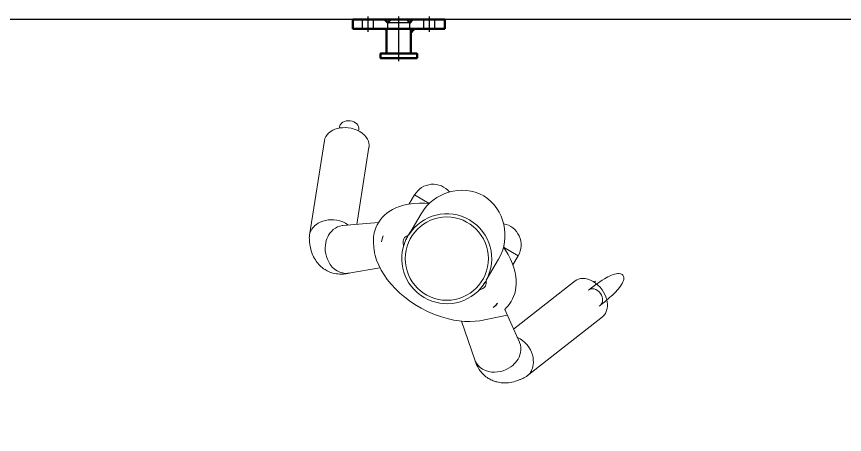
# Model space of a CAD drawing. Header units: millimetres. Extents: x -283029 to -254660, y -24907 to 10674.
# Drawn here: x -278883.3 to -278817.2, y -17846.8 to -17813.5 of the extents above; entities that cross this region are included whole.
import ezdxf

# ---------------------------------------------------------------- set-up
doc = ezdxf.new("R2010")
doc.units = ezdxf.units.MM
doc.header["$LTSCALE"] = 100
for name, pattern in [('AUSGEZOGEN', [1, 1, 0]), ('MITTE2', [28.575, 19.05, -3.175, 3.175, -3.175]), ('VERDECKT-LANG', [7.5, 5, -2.5])]:
    doc.linetypes.add(name, pattern=pattern)
doc.layers.add('Linie050', color=4, linetype='Continuous', lineweight=50)
doc.layers.add('Mitt-Linie', color=1, linetype='MITTE2', lineweight=25)
doc.layers.add('NORMAL', color=7, linetype='AUSGEZOGEN')
doc.layers.add('VERDECKT', color=2, linetype='VERDECKT-LANG')

# ---------------------------------------------------------------- blocks, each defined once
blk = doc.blocks.new('HUMAN')
at = {"color": 6, "linetype": 'Continuous', "lineweight": 0}
for p, q in [((49349.911, -19666.914), (49342.565, -19669.009)), ((49342.495, -19669.884), (49342.4, -19669.911)), ((49349.471, -19669.646), (49349.578, -19672.496)), ((49349.489, -19669.377), (49349.488, -19669.379)), ((49353.127, -19672.949), (49353.296, -19669.667)), ((49343.516, -19672.48), (49349.513, -19670.769)), ((49342.013, -19671.84), (49342.131, -19671.806)), ((49350.069, -19675.217), (49348.513, -19676.406)), ((49350.418, -19674.95), (49350.222, -19675.1)), ((49350.418, -19674.95), (49350.427, -19674.962)), ((49346.959, -19676.064), (49347.63, -19675.55)), ((49346.959, -19676.064), (49347.783, -19677.142)), ((49359.996, -19679.886), (49357.536, -19679.349)), ((49354.413, -19680.908), (49352.858, -19682.095)), ((49354.763, -19680.64), (49354.57, -19680.788)), ((49354.754, -19680.628), (49354.763, -19680.64)), ((49351.955, -19682.605), (49352.779, -19683.684)), ((49356.288, -19682.729), (49359.009, -19683.582)), ((49353.45, -19683.172), (49352.779, -19683.684)), ((49357.937, -19683.246), (49354.709, -19688.581)), ((49357.807, -19690.412), (49361.762, -19683.877)), ((49354.994, -19690.095), (49354.931, -19690.2)), ((49356.271, -19690.966), (49356.323, -19690.881))]:
    blk.add_line(p, q, dxfattribs=at)
for points in [[(49353.294, -19669.72), (49353.298, -19669.689), (49353.308, -19669.581), (49353.313, -19669.499), (49353.316, -19669.429), (49353.316, -19669.355), (49353.312, -19669.208), (49353.301, -19669.075), (49353.286, -19668.952), (49353.266, -19668.835), (49353.244, -19668.737), (49353.218, -19668.638), (49353.187, -19668.539), (49353.162, -19668.466), (49353.134, -19668.397), (49353.096, -19668.308), (49353.043, -19668.201), (49352.985, -19668.096), (49352.929, -19668.007), (49352.882, -19667.938), (49352.835, -19667.873), (49352.783, -19667.807), (49352.717, -19667.73), (49352.639, -19667.647), (49352.568, -19667.578), (49352.511, -19667.526), (49352.457, -19667.48), (49352.395, -19667.43), (49352.32, -19667.374), (49352.233, -19667.313), (49352.133, -19667.251), (49352.032, -19667.193), (49351.946, -19667.148), (49351.851, -19667.103), (49351.751, -19667.06), (49351.639, -19667.018), (49351.51, -19666.977), (49351.374, -19666.94), (49351.232, -19666.91), (49351.085, -19666.886), (49350.93, -19666.869), (49350.769, -19666.859), (49350.689, -19666.856), (49350.619, -19666.855), (49350.562, -19666.854), (49350.514, -19666.855), (49350.468, -19666.856), (49350.402, -19666.857), (49350.318, -19666.861), (49350.22, -19666.867), (49350.116, -19666.875)], [(49349.289, -19667.333), (49349.207, -19667.442), (49349.126, -19667.572), (49349.051, -19667.723), (49348.985, -19667.899), (49348.931, -19668.098), (49348.896, -19668.322), (49348.884, -19668.532), (49348.893, -19668.754), (49348.926, -19668.986), (49348.984, -19669.22), (49349.069, -19669.452), (49349.18, -19669.672), (49349.315, -19669.874), (49349.471, -19670.052), (49349.487, -19670.066)], [(49349.474, -19669.646), (49349.47, -19669.608), (49349.485, -19669.404), (49349.528, -19669.212), (49349.596, -19669.034), (49349.698, -19668.849), (49349.818, -19668.688), (49349.95, -19668.551), (49350.087, -19668.435), (49350.226, -19668.339), (49350.362, -19668.261)], [(49350.362, -19668.261), (49350.507, -19668.193), (49350.671, -19668.131), (49350.856, -19668.078), (49351.063, -19668.04), (49351.291, -19668.019), (49351.538, -19668.023), (49351.76, -19668.048), (49351.989, -19668.099), (49352.218, -19668.176), (49352.442, -19668.281), (49352.652, -19668.415), (49352.841, -19668.574), (49353.003, -19668.756), (49353.131, -19668.954), (49353.224, -19669.164), (49353.279, -19669.378), (49353.298, -19669.59), (49353.293, -19669.667)], [(49342.4, -19669.911), (49342.164, -19669.98), (49341.955, -19670.044), (49341.769, -19670.104), (49341.606, -19670.158), (49341.464, -19670.208), (49341.312, -19670.263), (49341.186, -19670.311), (49341.084, -19670.352), (49341.004, -19670.385), (49340.944, -19670.41), (49340.902, -19670.428), (49340.86, -19670.446), (49340.801, -19670.473), (49340.726, -19670.508), (49340.638, -19670.551), (49340.548, -19670.597), (49340.466, -19670.642), (49340.32, -19670.728), (49340.187, -19670.818), (49340.123, -19670.867), (49340.062, -19670.918), (49339.996, -19670.979), (49339.92, -19671.066), (49339.873, -19671.133), (49339.838, -19671.197), (49339.815, -19671.258), (49339.798, -19671.339), (49339.799, -19671.407), (49339.811, -19671.468), (49339.835, -19671.524), (49339.877, -19671.586), (49339.949, -19671.652), (49340.038, -19671.705), (49340.135, -19671.744), (49340.268, -19671.778), (49340.386, -19671.795), (49340.508, -19671.804), (49340.644, -19671.807), (49340.825, -19671.801), (49340.979, -19671.789), (49341.119, -19671.774), (49341.263, -19671.754), (49341.481, -19671.719), (49341.723, -19671.672), (49341.977, -19671.617), (49342.241, -19671.553), (49342.512, -19671.483), (49342.787, -19671.406)], [(49343.516, -19672.48), (49343.515, -19672.48), (49343.352, -19672.511), (49343.199, -19672.513), (49343.035, -19672.49), (49342.864, -19672.436), (49342.69, -19672.351), (49342.517, -19672.233), (49342.351, -19672.083), (49342.197, -19671.905), (49342.06, -19671.703), (49341.945, -19671.484), (49341.852, -19671.255), (49341.785, -19671.023), (49341.741, -19670.795), (49341.719, -19670.576), (49341.717, -19670.37), (49341.736, -19670.151), (49341.773, -19669.956), (49341.823, -19669.785), (49341.883, -19669.638), (49341.949, -19669.512), (49342.019, -19669.406)], [(49342.787, -19671.406), (49342.783, -19671.407), (49342.675, -19671.424), (49342.561, -19671.414), (49342.447, -19671.376), (49342.335, -19671.31), (49342.23, -19671.217), (49342.138, -19671.097), (49342.065, -19670.956), (49342.015, -19670.801), (49341.991, -19670.643), (49341.993, -19670.488), (49342.019, -19670.345), (49342.066, -19670.216), (49342.13, -19670.107)], [(49347.794, -19677.137), (49347.734, -19676.861), (49347.67, -19676.458), (49347.633, -19676.05), (49347.625, -19675.634), (49347.652, -19675.216), (49347.695, -19674.913), (49347.76, -19674.613), (49347.851, -19674.314), (49347.968, -19674.021), (49348.078, -19673.801), (49348.206, -19673.59), (49348.353, -19673.385), (49348.519, -19673.193), (49348.678, -19673.038), (49348.849, -19672.896), (49349.017, -19672.778), (49349.194, -19672.671), (49349.382, -19672.577), (49349.578, -19672.496)], [(49349.559, -19671.996), (49351.742, -19672.419), (49352.111, -19672.52), (49352.514, -19672.663), (49352.908, -19672.836), (49353.291, -19673.034), (49353.66, -19673.255), (49354.015, -19673.496), (49354.478, -19673.856), (49354.917, -19674.249), (49355.33, -19674.671), (49355.713, -19675.118), (49356.067, -19675.587), (49356.341, -19676), (49356.594, -19676.429), (49356.823, -19676.872), (49357.025, -19677.327), (49357.198, -19677.793), (49357.341, -19678.267), (49357.441, -19678.698), (49357.512, -19679.136), (49357.551, -19679.578), (49357.554, -19680.02), (49357.526, -19680.409)], [(49350.352, -19672.997), (49350.13, -19673.078), (49349.91, -19673.174)], [(49350.896, -19674.706), (49350.823, -19674.697), (49350.691, -19674.696), (49350.56, -19674.707), (49350.47, -19674.725), (49350.382, -19674.756), (49350.304, -19674.801)], [(49354.447, -19680.894), (49354.627, -19680.882), (49354.717, -19680.863), (49354.804, -19680.832), (49354.861, -19680.8), (49354.912, -19680.759), (49354.967, -19680.693), (49355.011, -19680.619), (49355.077, -19680.455), (49355.121, -19680.284), (49355.126, -19680.242)], [(49357.526, -19680.409), (49357.492, -19680.615), (49357.436, -19680.837), (49357.39, -19680.988), (49357.337, -19681.149), (49357.281, -19681.311), (49357.22, -19681.477), (49357.149, -19681.656), (49357.071, -19681.824), (49356.994, -19681.966), (49356.91, -19682.097)], [(49361.853, -19683.688), (49361.887, -19683.594), (49361.915, -19683.511), (49361.937, -19683.444), (49361.951, -19683.399), (49361.963, -19683.358), (49361.977, -19683.31), (49361.993, -19683.252), (49362.023, -19683.139), (49362.045, -19683.045), (49362.063, -19682.957), (49362.093, -19682.782), (49362.113, -19682.596), (49362.122, -19682.405), (49362.12, -19682.277), (49362.113, -19682.153), (49362.098, -19682.013), (49362.075, -19681.869), (49362.048, -19681.744), (49362.02, -19681.637), (49361.991, -19681.545), (49361.956, -19681.442), (49361.904, -19681.313), (49361.844, -19681.184), (49361.802, -19681.106), (49361.763, -19681.036), (49361.726, -19680.977), (49361.693, -19680.925), (49361.651, -19680.864), (49361.594, -19680.788), (49361.524, -19680.702), (49361.46, -19680.631), (49361.407, -19680.577), (49361.364, -19680.534), (49361.31, -19680.484), (49361.244, -19680.428), (49361.167, -19680.367), (49361.085, -19680.308), (49360.937, -19680.214), (49360.813, -19680.146), (49360.683, -19680.084), (49360.553, -19680.03), (49360.429, -19679.987), (49360.311, -19679.951), (49360.276, -19679.941), (49360.234, -19679.93), (49360.169, -19679.915), (49360.081, -19679.897), (49359.973, -19679.878), (49359.943, -19679.874)], [(49360.581, -19683.086), (49360.684, -19682.965), (49360.787, -19682.823), (49360.887, -19682.658), (49360.979, -19682.468), (49361.058, -19682.254), (49361.12, -19682.015), (49361.153, -19681.793), (49361.165, -19681.56), (49361.151, -19681.318), (49361.108, -19681.075), (49361.035, -19680.837), (49360.931, -19680.613), (49360.798, -19680.409), (49360.64, -19680.232), (49360.462, -19680.088), (49360.271, -19679.978), (49360.071, -19679.904), (49359.995, -19679.889)], [(49356.344, -19681.598), (49356.494, -19681.412), (49356.631, -19681.217)], [(49356.91, -19682.097), (49356.809, -19682.229), (49356.64, -19682.42), (49356.453, -19682.597), (49356.244, -19682.759), (49356.019, -19682.901), (49355.814, -19683.006), (49355.601, -19683.095), (49355.377, -19683.168), (49355.146, -19683.224), (49354.848, -19683.271), (49354.544, -19683.291), (49354.232, -19683.287), (49353.92, -19683.259), (49353.5, -19683.185), (49353.085, -19683.075), (49352.672, -19682.929), (49352.268, -19682.752), (49351.99, -19682.611), (49351.964, -19682.596)], [(49359.01, -19683.579), (49359.046, -19683.593), (49359.247, -19683.632), (49359.444, -19683.641), (49359.633, -19683.622), (49359.838, -19683.572), (49360.025, -19683.499), (49360.193, -19683.408), (49360.34, -19683.306), (49360.469, -19683.198), (49360.581, -19683.086)], [(49361.194, -19684.366), (49361.067, -19684.417), (49360.92, -19684.46), (49360.754, -19684.493), (49360.568, -19684.511), (49360.361, -19684.51), (49360.135, -19684.485), (49359.93, -19684.441), (49359.718, -19684.374), (49359.503, -19684.282), (49359.292, -19684.164), (49359.092, -19684.021), (49358.908, -19683.856), (49358.749, -19683.672), (49358.618, -19683.475), (49358.608, -19683.456)], [(49359.272, -19683.635), (49359.281, -19683.636), (49359.28, -19683.636)], [(49354.709, -19688.581), (49354.708, -19688.582), (49354.636, -19688.731), (49354.593, -19688.878), (49354.573, -19689.043), (49354.579, -19689.222), (49354.616, -19689.412), (49354.684, -19689.61), (49354.785, -19689.81), (49354.917, -19690.005), (49355.076, -19690.19), (49355.257, -19690.359), (49355.453, -19690.509), (49355.659, -19690.635), (49355.868, -19690.738), (49356.073, -19690.816), (49356.271, -19690.872), (49356.487, -19690.912), (49356.686, -19690.927), (49356.864, -19690.923), (49357.021, -19690.904), (49357.16, -19690.874), (49357.28, -19690.835)], [(49356.011, -19691.175), (49355.889, -19691.209), (49355.753, -19691.22), (49355.608, -19691.207), (49355.458, -19691.168), (49355.311, -19691.104), (49355.175, -19691.015), (49355.058, -19690.907), (49354.967, -19690.786), (49354.905, -19690.661), (49354.871, -19690.535), (49354.865, -19690.415), (49354.885, -19690.303), (49354.929, -19690.203), (49354.931, -19690.2)]]:
    blk.add_lwpolyline(points, dxfattribs=at)
blk.add_circle((49352.318, -19678.003), 3.32, dxfattribs=at)
for centre, radius, start, end in [((49350.244, -19668.086), 1.216, 95.99275, 141.70685), ((49342.864, -19669.994), 1.029, 106.88108, 145.19198), ((49342.544, -19670.395), 0.504, 106.5491, 145.15163), ((49350.568, -19674.179), 1.202, 100.35147, 123.1993), ((49350.868, -19674.93), 2.001, 104.94391, 118.60687), ((49352.318, -19678.003), 3.596, 312.83681, 121.90677), ((49352.318, -19678.003), 3.581, 128.91311, 305.79026), ((49352.318, -19678.003), 3.596, 121.91824, 132.82534), ((49350.78, -19675.317), 0.702, 132.72807, 168.86471), ((49352.318, -19678.003), 3.581, 121.88383, 125.83047), ((49347.998, -19677.424), 1.712, 127.37179, 237.14427), ((49350.802, -19679.403), 3.772, 127.37179, 214.44718), ((49347.998, -19677.424), 0.342, 137.57786, 152.00346), ((49352.318, -19678.003), 3.596, 301.90677, 312.83681), ((49352.318, -19678.003), 3.581, 308.95332, 312.85975), ((49350.569, -19679.097), 3.772, 220.2964, 307.37179), ((49355.547, -19680.698), 1.202, 311.51072, 334.42358), ((49354.901, -19680.211), 2.001, 316.11455, 329.81974), ((49351.74, -19682.324), 1.712, 197.5975, 307.37179), ((49351.74, -19682.324), 0.342, 282.64538, 297.26114), ((49360.718, -19683.247), 1.216, 293.03673, 338.75077), ((49356.936, -19689.865), 1.029, 289.5516, 327.8625), ((49355.842, -19690.7), 0.504, 289.59195, 328.19448)]:
    blk.add_arc(centre, radius, start, end, dxfattribs=at)

msp = doc.modelspace()

# ---------------------------------------------------------------- hatches: boundary and pattern name
at = {"layer": 'Linie050'}
h = msp.add_hatch(color=256, dxfattribs=at)
h.paths.add_polyline_path([(-278851.846, -17814.473), (-278851.501, -17814.473, 0.2), (-278851.846, -17814.819)])
h.paths.add_polyline_path([(-278851.7, -17813.739), (-278851.944, -17813.984), (-278852.189, -17813.739)])
h.paths.add_polyline_path([(-278853.46, -17813.739), (-278853.704, -17813.984), (-278853.949, -17813.739)])
h.paths.add_polyline_path([(-278853.802, -17814.819, 0.2), (-278854.148, -17814.473), (-278853.802, -17814.473)])

# ---------------------------------------------------------------- linework, layer by layer
for p, q in [((-278849.157, -17813.739), (-278856.492, -17813.739)), ((-278856.492, -17813.739), (-278856.492, -17814.473)), ((-278853.949, -17813.739), (-278853.704, -17813.984)), ((-278853.46, -17813.739), (-278853.704, -17813.984)), ((-278851.944, -17813.984), (-278852.189, -17813.739)), ((-278852.189, -17813.739), (-278851.944, -17813.984)), ((-278851.7, -17813.739), (-278851.944, -17813.984)), ((-278849.157, -17814.473), (-278849.157, -17813.739)), ((-278856.492, -17814.473), (-278853.802, -17814.473)), ((-278853.802, -17814.473), (-278851.846, -17814.473)), ((-278853.802, -17816.429), (-278853.802, -17814.473)), ((-278852.824, -17814.473), (-278849.157, -17814.473)), ((-278851.846, -17816.429), (-278851.846, -17814.473)), ((-278854.291, -17816.771), (-278854.291, -17816.478)), ((-278854.242, -17816.429), (-278851.406, -17816.429)), ((-278851.406, -17816.82), (-278854.242, -17816.82)), ((-278851.357, -17816.478), (-278851.357, -17816.771))]:
    msp.add_line(p, q, dxfattribs=at)
for centre, radius, start, end in [((-278851.259, -17815.061), 0.636, 112.38014, 157.61986), ((-278854.242, -17816.478), 0.0489, 90, 180), ((-278854.242, -17816.771), 0.0489, 180, 270), ((-278851.406, -17816.478), 0.0489, 0, 90), ((-278851.406, -17816.771), 0.0489, 270, 0)]:
    msp.add_arc(centre, radius, start, end, dxfattribs=at)
at = {"layer": 'Mitt-Linie'}
for p, q in [((-278855.269, -17814.717), (-278855.269, -17813.495)), ((-278852.824, -17817.064), (-278852.824, -17813.495)), ((-278850.38, -17814.717), (-278850.38, -17813.495))]:
    msp.add_line(p, q, dxfattribs=at)
at = {"layer": 'NORMAL'}
msp.add_line((-278713.469, -17813.739), (-279166.269, -17813.739), dxfattribs=at)
at = {"layer": 'VERDECKT'}
for p, q in [((-278855.709, -17814.473), (-278855.709, -17813.739)), ((-278854.829, -17814.473), (-278854.829, -17813.739)), ((-278853.704, -17814.473), (-278853.704, -17813.984)), ((-278851.944, -17813.984), (-278853.704, -17813.984)), ((-278851.944, -17814.473), (-278851.944, -17813.984)), ((-278850.82, -17814.473), (-278850.82, -17813.739)), ((-278849.939, -17814.473), (-278849.939, -17813.739))]:
    msp.add_line(p, q, dxfattribs=at)

# ---------------------------------------------------------------- block references
at = {"rotation": 202.2098711719439}
msp.add_blockref('HUMAN', (-225720.049, -17395.616), dxfattribs=at)

doc.saveas('drawing.dxf')
